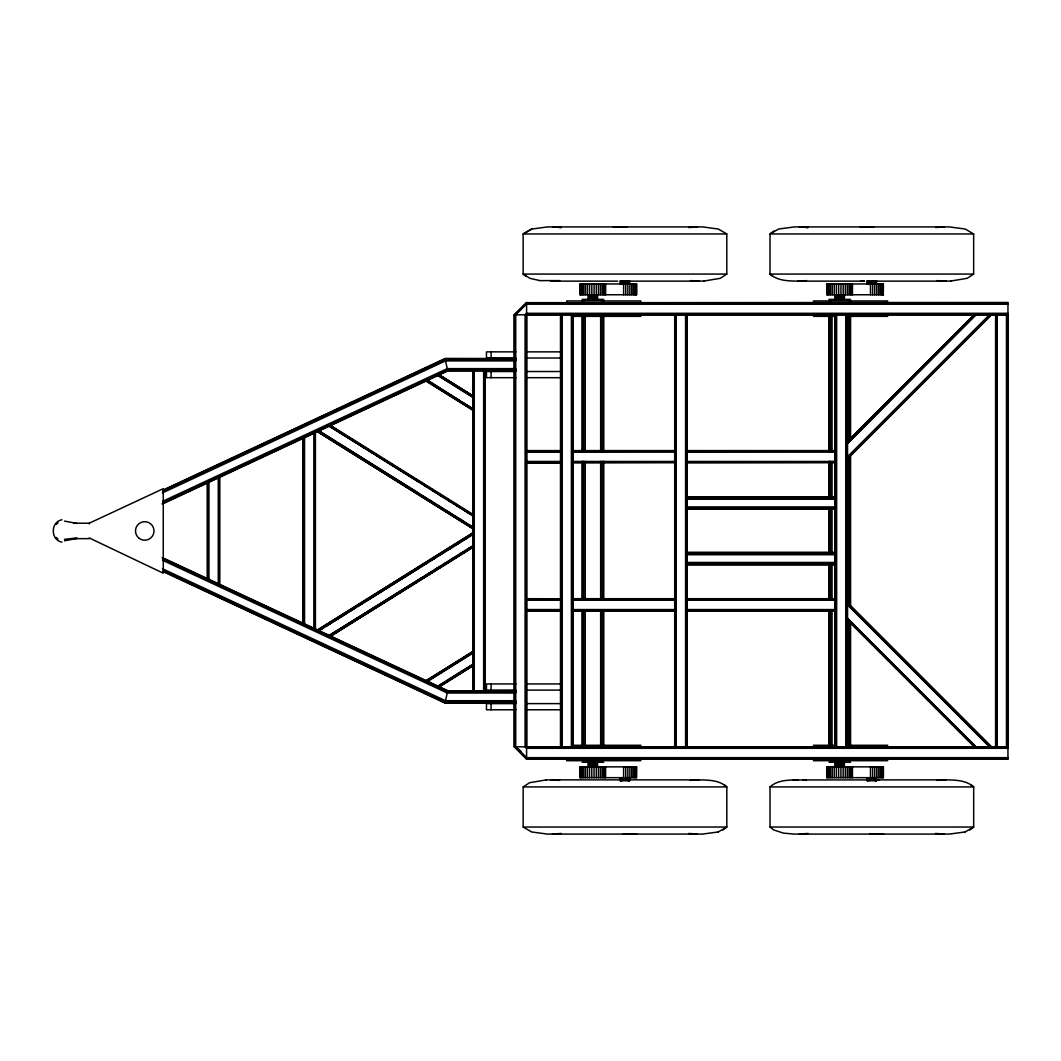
<?xml version="1.0" encoding="UTF-8"?>
<svg xmlns="http://www.w3.org/2000/svg" width="1061" height="1061" viewBox="0 0 1061 1061"><rect width="100%" height="100%" fill="white"/><g stroke="black" fill="none" stroke-linecap="round" stroke-linejoin="round"><path stroke-width="1.5" d="M163.261 490.911L163.261 573.192L89.204 537.927M163.261 491.336L163.261 490.275M472.782 690.684L472.782 545.739L329.242 635.433M472.782 546.07L472.782 526.946L319.096 430.925L335.873 441.429M1007.95 303.963L526.588 303.963L515.726 314.825L515.726 746.811L526.588 758.416L1007.95 758.31M525.977 314.825L526.588 313.34L1007.95 313.34M526.588 302.677L514.24 314.825L514.24 746.811L526.588 759.159L1007.95 759.159L1007.95 302.478L526.588 302.677L514.532 314.825M847.5 603.934L847.5 604.903L989.409 746.811M163.142 559.253L447.49 691.838L447.742 690.684L162.346 557.609M162.691 560.314L447.225 692.992L447.384 692.289L515.726 692.289M56.313 524.413L57.97 522.741M526.588 303.088L514.85 314.825L515.089 746.811M520.978 309.215L515.288 314.825L526.588 303.499L1007.95 303.592M526.588 313.34L525.102 314.825L525.102 746.811L526.588 748.297L1007.95 748.297M525.566 314.825L526.588 313.804M526.588 314.746L526.588 747.09M847.5 441.376L974.051 314.825M847.5 441.535L974.21 314.825M847.5 441.986L974.661 314.825M859.198 430.713L861.545 428.365M869.741 420.183L873.243 416.668M881.439 408.472L883.786 406.124M893.15 396.761L895.497 394.427M903.68 386.231L907.195 382.716M915.391 374.52L917.738 372.186M927.102 362.822L929.436 360.475M937.632 352.279L941.147 348.764M949.343 340.568L951.677 338.234M961.041 328.87L963.388 326.523M971.584 318.327L973.918 315.992M975.338 314.825L847.5 443.471L976.147 314.825M847.5 456.734L989.409 314.825M847.5 457.53L990.205 314.825M849.834 455.434L852.182 453.087M861.559 443.723L863.906 441.376M872.102 433.167L875.617 429.652M883.826 421.456L886.16 419.108M895.537 409.732L897.885 407.397M906.081 399.188L908.428 396.841M917.805 387.477L920.152 385.13M928.348 376.92L930.696 374.586M940.073 365.209L942.407 362.862M950.616 354.666L954.131 351.151M962.327 342.942L964.674 340.594M974.051 331.231L976.385 328.883M984.595 320.674L986.942 318.34M990.881 314.825L847.5 458.67L991.345 314.825M847.5 458.829L991.505 314.825M539.877 280.608L529.824 278.314L523.153 274.07L523.153 233.964L531.72 229.043L547.463 226.921L702.634 226.921L718.39 229.043L726.798 233.964L726.798 274.07L720.3 278.314L704.013 281.046M864.33 281.138L797.673 281.138C788.177 280.966 777.461 280.807 770.007 274.07L770.007 233.964L778.575 229.043L794.318 226.921L949.476 226.921L965.245 229.043L973.653 233.964L973.653 274.07L967.155 278.314L950.868 281.046M718.257 831.957L702.501 834.079L547.343 834.079L531.588 831.957L523.166 827.036L523.166 786.93L529.678 782.686L545.951 779.954M965.099 831.957L949.356 834.079L794.198 834.079L783.469 833.137L773.854 829.994L770.021 827.036L770.021 786.93C777.527 779.954 788.509 780.047 798.164 779.862M718.244 831.957L726.825 827.036L726.825 786.93C719.358 780.18 708.642 780.034 699.146 779.862L550.712 779.862L559.558 780.392M965.099 831.957L973.68 827.036L973.68 786.93C966.213 780.18 955.497 780.034 946.001 779.862L792.54 779.954M774.013 231.006L770.007 233.964L973.653 233.964M722.82 829.994L726.825 827.036L523.166 827.036M969.674 829.994L973.68 827.036L770.021 827.036M323.287 628.072L319.096 630.698L472.782 534.678M326.085 626.322L331.682 622.82M334.467 621.07L347.04 613.178M349.838 611.428L355.422 607.926M358.22 606.176L363.804 602.675M366.602 600.924L419.692 567.635M423.883 565.009L428.074 562.37M435.063 557.993L432.265 559.744L436.323 557.052M440.647 554.492L443.445 552.741M449.028 549.24L451.827 547.489L447.543 550.062M456.018 544.85L460.209 542.224L455.951 544.823M334.016 633.059L329.799 635.698L472.782 546.402M336.814 631.295L342.424 627.78M345.223 626.03L350.833 622.515M353.631 620.751L406.894 587.37M409.705 585.606L415.302 582.091M418.114 580.34L423.724 576.826M426.522 575.062L432.132 571.547M434.93 569.797L440.54 566.282M446.15 562.768L443.339 564.518L446.044 562.715M450.355 560.128L454.559 557.489M462.967 552.224L458.763 554.863L462.928 552.211M317.504 629.955L472.782 532.927L317.624 630.009M317.968 630.181L472.782 533.444M321.112 628.576L325.329 625.937M329.533 623.311L333.751 620.672M337.968 618.046L357.623 605.765M360.435 604.001L366.045 600.499M368.857 598.736L374.48 595.234M377.278 593.47L382.902 589.969M385.713 588.205L430.647 560.128M433.458 558.378L439.068 554.863M441.88 553.113L447.503 549.598M450.302 547.847L455.925 544.333M458.737 542.582L464.347 539.068M467.158 537.317L471.376 534.678M318.486 630.42L472.782 534.015M330.037 635.804L332.836 634.054M335.634 632.303L341.231 628.815M344.029 627.064L349.626 623.563M352.424 621.812L388.817 599.08M391.615 597.33L397.212 593.828M400.01 592.078L419.599 579.837M423.803 577.211L427.994 574.598M432.198 571.972L436.389 569.346M439.188 567.595L444.784 564.107M447.583 562.357L451.787 559.731M455.978 557.105L460.182 554.479M462.981 552.728L468.577 549.24M330.369 635.963L472.782 546.972M330.714 636.123L472.782 547.357L330.833 636.176M426.124 680.605L472.782 651.454M426.389 680.738L472.782 651.746M426.588 680.83L472.782 651.958M426.827 680.937L472.782 652.223M427.106 681.069L472.782 652.528M427.411 681.215L470.023 654.584M427.716 681.348L472.782 653.205M437.861 686.082L472.782 664.266M438.166 686.228L445.089 681.891M447.861 680.167L467.238 668.059M470.01 666.321L472.782 664.597M438.472 686.361L472.782 664.876M439.957 685.565L472.782 665.061M438.75 686.494L472.782 665.234M438.989 686.613L472.782 665.499M439.188 686.706L472.782 665.711M439.426 686.812L472.782 665.976M319.945 629.571L356.39 606.852M359.202 605.102L404.069 577.144M406.88 575.407L412.477 571.906M415.289 570.155L420.899 566.667M423.697 564.916L427.901 562.303M440.527 554.439L443.326 552.688M330.647 634.558L360.196 616.162M363.008 614.412L423.525 576.733M426.336 574.982L429.148 573.232M434.785 569.73L437.596 567.98M451.668 559.213L454.479 557.463M73.779 523.232L89.204 523.232L163.261 488.697L163.261 490.407M163.036 490.076L445.01 358.591L515.673 358.591M163.155 490.354L445.076 358.897M163.487 491.137L445.262 359.745M184.534 481.495L189.03 479.4M373.366 393.445L377.862 391.35M162.439 492.901L445.514 360.899L515.712 360.899M162.691 501.309L447.225 368.631L515.712 368.631M163.142 502.37L447.49 369.785M162.227 503.736L447.676 370.621M162.346 504.015L447.742 370.939L515.633 370.82M531.733 229.043L523.153 233.964L726.798 233.964M61.962 519.771C50.397 521.813 50.397 540.076 61.962 542.131M64.522 540.792L76.856 538.471M64.522 539.359L76.856 537.927M559.664 280.608L539.863 280.608M806.519 280.608L797.673 281.138M690.313 780.392L699.159 779.862M937.168 780.392L946.014 779.862M688.748 227.545L697.501 226.921M935.603 227.545L944.356 226.921M561.229 833.455L552.476 834.079M808.084 833.455L799.318 834.079M698.668 281.138L704.279 281.046M945.523 281.138L951.133 281.046M545.686 779.954L551.309 779.862M613.218 226.921L626.918 226.921M613.987 226.921L617.674 226.895M860.073 226.921L873.773 226.921M860.842 226.921L864.529 226.895M636.759 834.079L623.178 834.079M883.614 834.079L870.033 834.079M882.832 834.079L869.901 834.079M726.798 274.07L523.153 274.07L525.977 276.284M973.653 274.07L770.007 274.07L772.819 276.284M860.577 281.138L864.529 281.138M550.818 281.138L617.674 281.138M626.202 281.138L699.265 281.138L690.406 280.608M873.057 281.138L946.12 281.138L937.261 280.608M883.415 294.759L826.718 294.759L826.718 283.963L883.415 283.963L883.282 294.759M582.131 299.388L603.722 299.388M828.986 299.388L850.577 299.388M526.588 303.221L1007.95 303.221M526.588 313.711L1007.95 313.711M526.588 314.083L1007.95 314.083M526.588 314.626L1007.95 314.626M514.24 314.825L1007.95 314.825L1007.751 746.811M571.64 316.364L640.751 316.364L640.751 315.21M834.954 316.364L813.548 316.364L813.548 315.21M846.466 316.364L887.606 316.364L887.606 315.21M515.898 351.854L486.469 351.854L486.469 358.021L515.898 358.021M525.818 351.854L560.526 351.854M525.818 358.021L560.526 358.021M515.673 358.711L445.01 358.591L447.742 370.939M445.103 359.029L515.686 359.029M445.222 359.546L515.686 359.546M445.355 360.183L515.699 360.183M447.384 369.334L515.726 369.334M447.53 369.984L515.739 369.984M447.649 370.488L515.739 370.488M515.898 371.522L486.469 371.522L486.469 377.689L515.898 377.689M525.818 371.522L560.526 371.522L560.526 746.811M525.818 377.689L560.526 377.689M526.588 450.593L560.526 450.593M572.874 450.593L674.703 450.593M687.037 450.593L835.153 450.593M526.588 450.872L560.526 450.872M572.874 450.792L674.703 450.792M687.037 450.792L835.153 450.792M526.588 451.204L560.526 451.204M526.588 451.389L560.526 451.389M572.874 451.429L674.703 451.336M687.037 451.429L835.153 451.336M526.588 451.615L560.526 451.615M526.588 452.066L560.526 452.066M572.874 452.066L674.703 452.066M687.037 452.066L835.153 452.066M526.588 461.455L560.526 461.455M572.874 461.455L674.703 461.455M687.037 461.455L835.153 461.455M526.588 461.906L560.526 461.906M526.588 462.198L560.526 462.132M572.874 462.198L674.703 462.092M687.037 462.198L835.153 462.092M526.588 462.317L560.526 462.317M526.588 462.649L560.526 462.649M526.588 462.861L560.526 462.861M572.874 462.928L674.703 462.729M687.037 462.928L835.153 462.729M687.037 496.88L835.153 496.88M687.037 497.052L835.153 497.052M687.037 497.556L835.153 497.556M687.037 498.299L835.153 498.299M687.037 499.187L835.153 499.187M687.037 506.906L835.153 506.906M687.037 507.795L835.153 507.795M687.037 508.537L835.153 508.537M687.037 509.041L835.153 509.041M687.037 509.214L835.153 509.214M73.779 538.656L89.204 538.656M687.037 552.423L835.153 552.423M687.037 552.595L835.153 552.595M687.037 553.086L835.153 553.086M687.037 553.842L835.153 553.842M687.037 554.731L835.153 554.731M687.037 562.449L835.153 562.449M687.037 563.338L835.153 563.338M687.037 564.081L835.153 564.081M687.037 564.585L835.153 564.585M687.037 564.757L835.153 564.757M526.588 598.696L560.526 598.775M572.874 598.696L674.703 598.696M687.037 598.696L835.153 598.696M526.588 598.988L560.526 598.988M572.874 598.895L674.703 598.895M687.037 598.895L835.153 598.895M526.588 599.306L560.526 599.306M526.588 599.505L560.526 599.505M572.874 599.438L674.703 599.438M687.037 599.438L835.153 599.438M526.588 599.73L560.526 599.664M526.588 599.903L560.526 599.903M572.874 599.81L674.703 599.81M687.037 599.81L835.153 599.81M526.588 600.181L560.526 600.181M572.874 600.181L674.703 600.181M687.037 600.181L835.153 600.181M526.588 609.558L560.526 609.558M572.874 609.558L674.703 609.558M687.037 609.558L835.153 609.558M526.588 609.85L560.526 609.85M572.874 609.929L674.703 609.929M687.037 609.929L835.153 609.929M526.588 610.022L560.526 610.022M572.874 610.3L674.703 610.3M687.037 610.3L835.153 610.3M526.588 610.433L560.526 610.433M526.588 610.765L560.526 610.765M526.588 610.977L560.526 610.977M572.874 610.844L674.703 610.844M687.037 610.844L835.153 610.844M526.588 611.043L560.526 611.043M572.874 611.043L674.703 611.043M687.037 611.043L835.153 611.043M515.898 683.947L486.469 683.947L486.469 690.114L515.898 690.114M525.818 683.947L560.526 683.947M525.818 690.114L560.526 690.114M447.715 690.804L515.633 690.684M515.739 691.135L447.649 691.135L445.01 703.032L163.036 571.547M447.53 691.639L515.739 691.639M447.225 692.992L515.712 692.992M515.712 700.724L445.514 700.724L162.439 568.723M445.355 701.44L515.699 701.44M445.222 702.077L515.686 702.077M445.103 702.594L515.686 702.594M515.673 702.926L445.01 703.032L489.373 703.032M515.898 703.615L486.469 703.615L486.469 709.782L515.898 709.782M525.818 703.615L560.526 703.615M525.818 709.782L560.526 709.782M571.64 745.273L640.751 745.273L640.751 746.427M834.954 745.273L813.548 745.273L813.548 746.427M846.466 745.273L887.606 745.273L887.606 746.427M514.24 746.811L1007.95 746.811M526.588 747.01L1007.95 747.01M526.588 747.554L1007.95 747.554M526.588 747.925L1007.95 747.925M526.588 757.673L1007.95 757.673M1007.95 758.96L526.588 758.96L514.532 746.811M831.293 762.236L832.063 762.236M582.131 762.236L603.722 762.236M828.986 762.236L850.577 762.236M876.107 779.862L879.158 779.862M523.166 786.93L726.825 786.93L724 784.716M770.021 786.93L973.68 786.93L970.855 784.716M799.424 226.921L808.177 227.545L803.747 227.12M552.569 226.921L561.322 227.545L556.892 227.12M944.25 834.079L935.51 833.455M697.395 834.079L688.655 833.455M803.15 780.047L806.413 780.392M64.522 521.097L76.856 523.418M162.227 557.887L447.676 691.003M176.55 565.672L179.548 567.078M358.379 661.189L362.875 663.284M163.487 570.486L445.262 701.878M163.155 571.269L445.076 702.727M355.979 442.835L329.242 426.19L472.782 515.885M358.79 444.586L364.414 448.1M367.239 449.851L372.862 453.352M375.674 455.103L419.307 482.264M423.525 484.89L426.336 486.641M431.973 490.142L434.785 491.893M440.408 495.407L443.219 497.158M447.45 499.784L451.668 502.41M460.116 507.662L455.885 505.036L460.156 507.649M321.337 432.928L318.539 431.19L472.782 527.622M324.149 434.678L369.016 462.636M371.814 464.386L377.424 467.874M380.236 469.625L385.846 473.113M388.644 474.864L392.849 477.49M397.053 480.102L401.27 482.728M404.069 484.479L409.679 487.967M412.477 489.718L416.694 492.331M420.899 494.956L425.103 497.582M429.307 500.195L433.511 502.821M437.716 505.447L440.527 507.185M446.137 510.686L448.936 512.436M451.747 514.174L455.951 516.8M468.564 524.664L472.782 527.277L472.782 370.939M439.426 374.812L472.782 395.647M439.188 374.918L472.782 395.912M438.989 375.01L472.782 396.124M438.75 375.13L472.782 396.496M438.418 375.276L472.782 396.695M438.166 375.408L449.241 382.318M452.013 384.055L464.466 391.841M467.238 393.565L472.782 397.026M437.861 375.541L472.782 397.371M427.716 380.276L472.782 408.764L463.153 402.742M427.411 380.408L445.288 391.575M448.034 393.299L460.408 401.031M426.986 380.62L472.782 409.095M426.827 380.687L472.782 409.4M426.588 380.793L472.782 409.665M472.782 410.037L426.124 381.018L472.782 410.169M330.714 425.501L472.782 514.267M330.369 425.66L472.782 515.222L329.799 425.925L371.854 452.291M329.984 425.846L353.83 440.686M356.576 442.477L362.225 445.938M364.984 447.715L384.612 459.917M388.777 462.596L393.008 465.169M395.806 466.92L401.403 470.421M404.201 472.172L409.771 475.713M412.61 477.41L416.774 480.089M419.599 481.787L425.182 485.341M427.994 487.026L433.578 490.58M436.389 492.277L441.973 495.832M444.784 497.529L472.782 515.076M319.706 432.172L322.571 433.896M325.329 435.686L330.939 439.188M333.751 440.952L338.021 443.551M342.172 446.217L378.724 468.989M381.496 470.779L387.146 474.24M389.917 476.044L451.707 514.651M454.532 516.349L460.142 519.917M462.954 521.614L468.564 525.182M317.968 431.442L472.782 528.179M472.782 528.564L317.504 431.668L472.782 528.696M374.652 454.042L411.098 476.893M415.302 479.532L419.506 482.158M423.724 484.797L427.928 487.437M430.726 489.187L436.336 492.702M439.135 494.466L444.745 497.98M447.543 499.731L451.747 502.37M338.658 443.18L416.893 492.238M429.466 500.129L432.265 501.88M437.848 505.381L440.647 507.131M446.23 510.633L449.028 512.383M468.591 524.651L472.782 527.277M991.505 746.811L847.5 602.807L991.345 746.811M847.5 603.417L990.881 746.811M849.834 606.202L856.864 613.311M861.559 617.913L868.588 624.942M872.102 628.457L879.118 635.552M883.826 640.181L890.855 647.21M895.537 651.905L902.566 658.934M906.081 662.449L913.083 669.518M917.805 674.159L924.834 681.189M928.348 684.703L935.378 691.745M940.019 696.454L947.102 703.456M950.616 706.971L957.645 714M962.327 718.695L969.356 725.724M973.971 730.419L981.08 737.435M984.595 740.949L990.457 746.811M847.5 604.107L990.205 746.811M847.5 618.165L976.147 746.811M847.5 618.974L975.338 746.811M852.182 623.828L883.786 655.499M886.147 657.793L917.778 689.411M920.073 691.799L951.744 723.39M954.025 725.737L963.388 735.101M965.722 737.448L975.099 746.811M847.5 619.651L974.661 746.811M847.5 620.101L974.21 746.811M525.487 746.811L526.588 747.912M518.657 749.079L520.924 751.347M519.996 751.201L526.588 757.793M515.261 746.811L526.588 758.138M514.85 746.811L526.588 758.549M56.313 537.489L57.97 539.147M1007.207 314.825L1007.207 746.811M1006.836 314.825L1006.836 746.811M1006.465 314.825L1006.465 746.811M997.088 314.825L997.088 746.811M996.717 314.825L996.717 746.811M996.451 314.825L996.451 746.811M996.345 314.825L996.345 746.811M995.802 314.825L995.802 746.811M995.603 314.825L995.603 746.811M887.606 302.093L887.606 300.939L813.548 300.939L813.548 302.093M887.606 759.543L887.606 760.697L813.548 760.697L813.548 759.543M883.15 283.963L883.15 294.759M883.163 766.864L883.163 777.673M882.487 283.963L882.487 294.759M882.513 766.864L882.513 777.673M881.479 283.963L881.479 294.759M881.519 766.864L881.519 777.673M880.139 283.963L880.139 294.759M880.179 766.864L880.179 777.673M878.561 766.864L878.561 777.673M878.535 283.963L878.535 294.759M876.691 283.963L876.691 294.759M876.718 766.864L876.718 777.673M876.466 280.674L876.466 283.963M876.466 777.673L876.466 780.962M876.346 280.674L876.227 283.963M876.227 777.673L876.346 780.962M875.855 280.674L875.855 283.963M875.855 777.673L875.855 780.962M875.617 280.674L875.617 283.963M875.617 777.673L875.617 780.962M874.715 280.674L874.688 294.759M874.702 766.864L874.715 780.962M873.574 280.674L873.574 283.963M873.574 777.673L873.574 780.962M872.593 766.864L872.593 777.673M872.593 283.963L872.593 294.759M872.288 280.674L872.288 283.963M872.288 777.673L872.288 780.962M870.975 280.674L870.975 283.963M870.975 777.673L870.975 780.962M870.471 283.963L870.471 294.759M870.471 766.864L870.471 777.673M869.728 280.674L869.728 283.963M869.728 777.673L869.728 780.962M868.654 280.674L868.654 283.963M868.654 777.673L868.654 780.962M867.845 280.674L867.845 283.963M867.845 777.673L867.845 780.962M867.354 280.674L867.354 283.963M867.354 777.673L867.354 780.962M867.222 280.674L867.222 283.963M867.222 777.673L867.222 780.962M852.46 283.963L852.46 294.759M852.46 766.864L852.46 777.673M851.678 283.963L851.678 294.759M851.678 766.864L851.678 777.673M850.537 283.963L850.537 294.759M850.577 300.939L850.577 302.093M850.577 315.926L850.577 438.246M850.577 454.771L850.577 606.852M850.577 621.733L850.577 745.711M850.537 766.864L850.537 777.673M850.458 300.939L850.458 302.093M850.126 300.939L850.126 302.093M850.166 315.926L850.166 439.904M850.166 456.429L850.166 606.852M850.166 621.733L850.166 745.711M849.636 300.939L849.636 302.093M849.065 283.963L849.065 294.759M849.039 300.939L849.039 302.093M849.039 315.926L849.039 441.548M849.039 456.429L849.039 605.208M849.039 620.075L849.039 745.711M849.065 766.864L849.065 777.673M847.5 314.825L847.5 746.811M847.328 283.963L847.328 294.759M847.301 314.825L847.301 746.811M847.301 766.864L847.301 777.673M846.758 314.825L846.758 746.811M846.386 314.825L846.386 746.811M846.015 314.825L846.015 746.811M845.338 283.963L845.338 294.759M845.325 766.864L845.325 777.673M844.41 299.56L844.41 294.759L844.158 299.56M844.41 766.864L844.41 760.472L844.158 766.864M843.548 294.759L843.548 299.56M843.548 760.472L843.548 766.864M843.203 283.963L843.203 294.759M843.163 766.864L843.163 777.673M842.646 294.759L842.646 299.56M842.646 760.472L842.646 766.864M841.506 294.759L841.506 299.56M841.506 760.472L841.506 766.864M840.949 283.963L840.949 294.759M840.909 766.864L840.909 777.673M840.219 294.759L840.219 299.56M840.219 760.472L840.219 766.864M838.906 294.759L838.906 299.56M838.906 760.472L838.906 766.864M838.667 283.963L838.667 294.759M838.614 766.864L838.614 777.673M837.659 294.759L837.659 299.56M837.659 760.472L837.659 766.864M836.585 294.759L836.585 299.56M836.638 314.825L836.638 746.811M836.585 760.472L836.585 766.864M836.413 283.963L836.413 294.759M836.36 766.864L836.36 777.673M836.267 314.825L836.267 746.811M835.776 294.759L835.776 299.56M835.896 314.825L835.896 746.811M835.776 760.472L835.776 766.864M835.405 294.759L835.286 299.56L835.153 294.759M835.352 314.825L835.352 746.811M835.405 766.864L835.286 760.472L835.153 766.864M835.153 314.825L835.153 746.811M834.264 283.963L834.264 294.759M834.225 766.864L834.225 777.673M832.275 283.963L832.275 294.759M832.235 766.864L832.235 777.673M832.063 315.926L832.063 451.469M832.063 461.389L832.063 497.755M832.063 509.333L832.063 553.961M832.063 563.882L832.063 598.59M832.063 610.168L832.063 745.711M830.524 283.963L830.524 294.759M830.524 300.939L830.524 302.093M830.524 315.926L830.524 451.469M830.524 461.389L830.524 497.755M830.524 509.333L830.524 553.961M830.524 563.882L830.524 598.59M830.524 610.168L830.524 745.711M830.498 766.864L830.498 777.673M829.941 300.939L829.941 302.093M829.437 300.939L829.437 302.093M829.397 315.926L829.397 451.469M829.397 461.389L829.397 497.755M829.397 509.333L829.397 553.961M829.397 563.882L829.397 598.59M829.397 610.168L829.397 745.711M829.052 283.963L829.052 294.759M829.105 300.939L829.105 302.093M828.986 300.939L828.986 302.093M828.986 315.926L828.986 451.469M828.986 461.389L828.986 497.755M828.986 509.333L828.986 553.961M828.986 563.882L828.986 598.59M828.986 610.168L828.986 745.711M829.026 766.864L829.026 777.673M827.912 283.963L827.912 294.759M827.885 766.864L827.885 777.673M827.116 283.963L827.116 294.759M827.103 766.864L827.103 777.673M687.037 314.825L687.037 746.811M686.838 314.825L686.838 746.811M686.295 314.825L686.295 746.811M686.202 314.825L686.202 746.811M685.565 314.825L685.565 746.811M676.175 314.825L676.175 746.811M675.804 314.825L675.804 746.811M675.446 314.825L675.446 746.811M674.902 314.825L674.902 746.811M674.703 314.825L674.703 746.811M640.751 302.093L640.751 300.939L566.707 300.939L566.707 302.093M640.751 759.543L640.751 760.697L566.707 760.697L566.707 759.543M636.441 283.963L636.441 294.759M636.428 766.864L636.308 777.673M636.295 283.963L636.295 294.759M635.632 283.963L635.632 294.759M635.672 766.864L635.672 777.673M634.624 283.963L634.624 294.759M634.664 766.864L634.664 777.673M633.298 283.963L633.298 294.759M633.324 766.864L633.324 777.673M631.68 283.963L631.68 294.759M631.706 766.864L631.706 777.673M629.836 283.963L629.836 294.759M629.863 766.864L629.863 777.673M629.491 280.674L629.624 283.963M629.624 777.673L629.491 780.962M629.372 280.674L629.372 283.963M629.372 777.673L629.372 780.962M629.001 280.674L629.001 283.963M629.001 777.673L629.001 780.962M628.762 280.674L628.762 283.963M628.762 777.673L628.762 780.962M627.86 280.674L627.833 294.759M627.86 766.864L627.86 780.962M626.719 280.674L626.719 283.963M626.719 777.673L626.719 780.962M625.738 283.963L625.738 294.759M625.751 766.864L625.751 777.673M625.433 280.674L625.433 283.963M625.433 777.673L625.433 780.962M624.12 280.674L624.12 283.963M624.12 777.673L624.12 780.962M623.616 283.963L623.616 294.759M623.616 766.864L623.616 777.673M622.873 280.674L622.873 283.963M622.873 777.673L622.873 780.962M621.799 280.674L621.799 283.963M621.799 777.673L621.799 780.962M620.99 280.674L620.99 283.963M620.99 777.673L620.99 780.962M620.619 280.674L620.619 283.963M620.619 777.673L620.619 780.962M620.499 280.674L620.499 283.963M620.499 777.673L620.499 780.962M620.367 280.674L620.367 283.963M620.367 777.673L620.367 780.962M605.606 283.963L605.606 294.759M605.606 766.864L605.606 777.673M604.823 283.963L604.823 294.759M604.823 766.864L604.823 777.673M603.682 283.963L603.682 294.759M603.616 300.939L603.722 302.093M603.722 315.926L603.722 451.469M603.722 461.389L603.722 598.59M603.722 610.168L603.722 745.711M603.682 766.864L603.682 777.673M603.271 300.939L603.271 302.093M603.311 315.926L603.311 451.469M603.311 461.389L603.311 598.59M603.311 610.168L603.311 745.711M602.781 300.939L602.781 302.093M602.224 283.963L602.224 294.759M602.184 300.939L602.184 302.093M602.184 315.926L602.184 451.469M602.184 461.389L602.184 598.59M602.184 610.168L602.184 745.711M602.21 766.864L602.21 777.673M600.645 315.926L600.645 451.469M600.645 461.389L600.645 598.59M600.645 610.168L600.645 745.711M600.473 283.963L600.473 294.759M600.446 766.864L600.446 777.673M598.497 283.963L598.497 294.759M598.47 766.864L598.47 777.673M597.423 294.759L597.555 299.56M597.423 760.472L597.555 766.864M597.303 294.759L597.303 299.56M597.303 760.472L597.303 766.864M596.932 294.759L596.932 299.56M596.932 760.472L596.932 766.864M596.693 294.759L596.693 299.56M596.693 760.472L596.693 766.864M596.348 283.963L596.348 294.759M596.322 766.864L596.322 777.673M595.791 294.759L595.791 299.56M595.791 760.472L595.791 766.864M594.651 294.759L594.651 299.56M594.651 760.472L594.651 766.864M594.094 283.963L594.094 294.759M594.054 766.864L594.054 777.673M593.364 294.759L593.364 299.56M593.364 760.472L593.364 766.864M592.051 294.759L592.051 299.56M592.051 760.472L592.051 766.864M591.813 283.963L591.813 294.759M591.773 766.864L591.773 777.673M590.805 294.759L590.805 299.56M590.805 760.472L590.805 766.864M589.73 294.759L589.73 299.56M589.73 760.472L589.73 766.864M589.558 283.963L589.558 294.759M589.518 766.864L589.518 777.673M588.921 294.759L588.921 299.56M588.921 760.472L588.921 766.864M587.409 283.963L587.409 294.759M587.37 766.864L587.37 777.673M585.42 283.963L585.42 294.759M585.393 766.864L585.393 777.673M585.221 315.926L585.221 451.469M585.221 461.389L585.221 598.59M585.221 610.168L585.221 745.711M583.669 283.963L583.669 294.759M583.669 300.939L583.669 302.093M583.669 315.926L583.669 451.469M583.669 461.389L583.669 598.59M583.669 610.168L583.669 745.711M583.643 766.864L583.643 777.673M583.086 300.939L583.086 302.093M582.582 300.939L582.582 302.093M582.542 315.926L582.542 451.469M582.542 461.389L582.542 598.59M582.542 610.168L582.542 745.711M582.197 283.963L582.197 294.759M582.25 300.939L582.25 302.093M582.171 766.864L582.171 777.673M582.131 300.939L582.131 302.093M582.131 315.926L582.131 451.469M582.131 461.389L582.131 598.59M582.131 610.168L582.131 745.711M581.057 283.963L581.057 294.759M581.03 766.864L581.03 777.673M580.261 283.963L580.261 294.759M580.261 766.864L580.261 777.673M572.874 314.825L572.874 746.811M572.675 314.825L572.675 746.811M572.131 314.825L572.131 746.811M571.76 314.825L571.76 746.811M571.388 314.825L571.388 746.811M562.012 314.825L562.012 746.811M561.64 314.825L561.64 746.811M561.269 314.825L561.269 746.811M560.725 314.825L560.725 746.811M560.526 314.825L560.526 371.098M526.588 302.478L526.588 759.159M525.845 314.825L525.845 746.811M525.752 314.825L525.752 746.811M514.439 314.825L514.439 746.811M491.097 351.854L491.097 358.021M491.097 371.522L491.097 377.689M491.097 683.947L491.097 690.114M491.097 703.615L491.097 709.782M485.116 370.939L485.116 690.684M484.917 370.939L484.917 690.684M484.373 370.939L484.373 690.684M483.644 370.939L483.644 690.684M474.254 370.939L474.254 690.684M473.617 370.939L473.617 395.793M473.617 409.042L473.617 515.076M473.617 528.325L473.617 533.298M473.617 546.548L473.617 652.581M473.617 664.186L473.617 690.684M473.511 370.939L473.511 690.684M472.981 370.939L472.981 690.684M315.409 432.649L315.409 628.974M315.21 432.742L315.21 628.881M314.666 432.994L314.666 628.629M313.923 433.339L313.923 628.284M304.547 437.716L304.547 623.921M303.897 623.616L303.897 438.007L303.804 623.563M303.26 438.312L303.26 623.311M303.061 438.405L303.061 623.218M219.746 477.251L219.746 584.372M219.322 477.45L219.322 584.173M218.845 477.675L218.845 583.948M218.274 477.941L218.274 583.683M208.884 482.317L208.884 579.306M208.327 482.583L208.327 579.041M207.85 482.808L207.85 578.829M207.518 482.954L207.518 578.669M207.412 483.007L207.412 578.616M89.204 523.232L89.204 523.962M467.185 537.847L464.4 539.598L467.172 537.834M471.376 546.945L467.172 549.585L471.376 546.945M636.56 283.963L579.863 283.963L579.863 294.759L636.56 294.759L636.56 283.963M636.56 766.864L579.863 766.864L579.863 777.673L636.56 777.673L636.56 766.864M883.415 766.864L826.718 766.864L826.718 777.673L883.415 777.673L883.415 766.864M468.551 512.927L464.333 510.301L468.577 512.914M464.36 522.039L460.156 519.413L464.4 522.025M588.431 299.56L588.431 294.759L588.311 299.56M588.431 766.864L588.431 760.472L588.311 766.864M139.19 538.351A9.257 9.257 0 0 0 153.938 532.065A9.257 9.257 0 0 0 141.113 522.436A9.257 9.257 0 0 0 139.19 538.351"/></g></svg>
